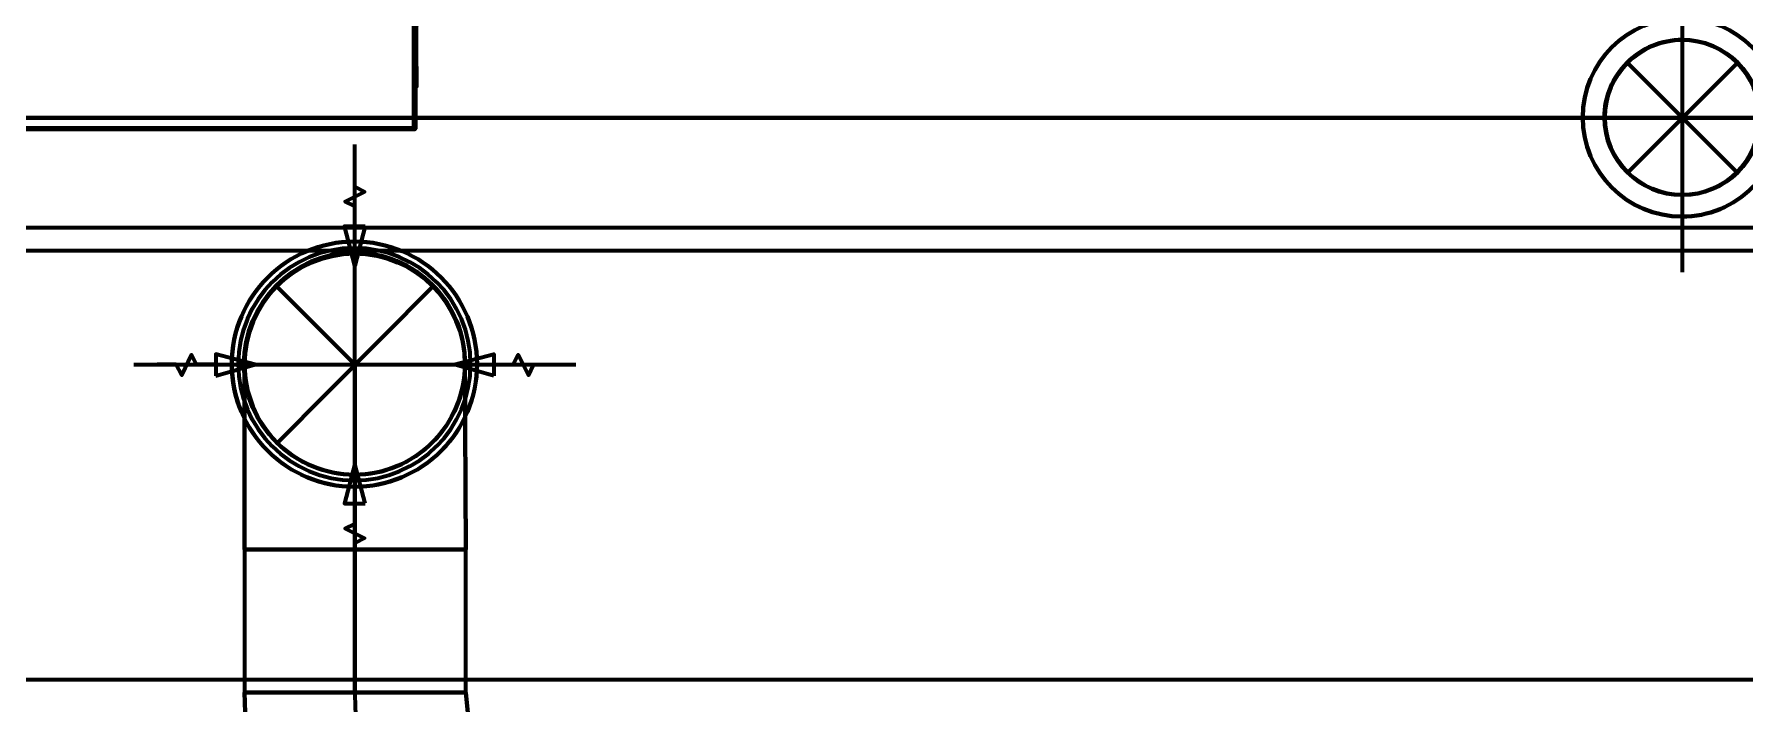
# Model space of a CAD drawing. Extents: x 0 to 1153, y 0 to 816.
# Drawn here: x 542.94 to 565.45, y 533.44 to 542.26 of the extents above; entities that cross this region are included whole.
import ezdxf

# ---------------------------------------------------------------- set-up
doc = ezdxf.new("R2010")
doc.units = 0
doc.header["$MEASUREMENT"] = 0
for name, color, linetype in [('Arch', 7, 'Continuous'), ('EQUIPMENTS', 7, 'Continuous'), ('HVAC', 7, 'Continuous')]:
    doc.layers.add(name, color=color, linetype=linetype)

msp = doc.modelspace()

# ---------------------------------------------------------------- linework, layer by layer
at = {"layer": 'Arch', "color": 11, "linetype": 'Continuous', "lineweight": 211}
msp.add_line((917.988, 533.76), (110.871, 533.76), dxfattribs=at)
for points in [[(547.158, 539.729), (547.158, 539.993), (547.031, 540.057), (547.285, 540.184), (547.158, 540.247), (547.158, 540.512)], [(545.327, 537.909), (545.073, 537.909), (545.01, 538.036), (544.883, 537.771), (544.809, 537.909), (544.555, 537.909)], [(548.989, 537.909), (549.243, 537.909), (549.307, 538.036), (549.444, 537.771), (549.508, 537.909), (549.762, 537.909)], [(547.158, 536.078), (547.158, 535.813), (547.031, 535.75), (547.285, 535.623), (547.158, 535.559), (547.158, 535.294)]]:
    msp.add_lwpolyline(points, dxfattribs=at)
for points in [[(547.296, 539.729), (547.158, 539.21), (547.021, 539.729)], [(545.327, 537.76), (545.846, 537.909), (545.327, 538.046)], [(548.989, 537.76), (548.471, 537.909), (548.989, 538.046)], [(547.296, 536.078), (547.158, 536.596), (547.021, 536.078)]]:
    msp.add_lwpolyline(points, close=True, dxfattribs=at)
at = {"layer": 'EQUIPMENTS', "color": 251, "linetype": 'Continuous', "lineweight": 211}
msp.add_line((547.973, 541.57), (547.963, 541.57), dxfattribs=at)
for points in [[(537.559, 541.009), (547.952, 541.009), (547.952, 542.512), (547.963, 543.465), (547.963, 542.586), (547.963, 542.523), (547.952, 541.009), (537.559, 541.009)], [(537.559, 541.009), (547.963, 541.02), (547.963, 542.565)], [(547.931, 542.512), (547.931, 541.02), (537.57, 541.02)], [(547.931, 541.02), (547.952, 541.009), (547.942, 541.02)]]:
    msp.add_lwpolyline(points, dxfattribs=at)
msp.add_lwpolyline([(547.963, 543.158), (547.973, 543.158), (547.963, 541.57), (547.973, 541.57)], close=True, dxfattribs=at)
at = {"layer": 'HVAC', "color": 6, "linetype": 'Continuous', "lineweight": 211}
for p, q in [((564.631, 539.126), (564.631, 543.2)), ((563.912, 541.877), (565.351, 540.438)), ((565.351, 541.877), (563.912, 540.438)), ((562.599, 541.158), (566.674, 541.158)), ((547.158, 534.998), (547.158, 540.808)), ((548.185, 538.935), (546.132, 536.871)), ((544.248, 537.909), (550.069, 537.909))]:
    msp.add_line(p, q, dxfattribs=at)
for points in [[(486.516, 543.073), (538.417, 543.073), (542.301, 542.904), (542.301, 539.411), (542.301, 542.904), (542.301, 539.411), (572.357, 539.411), (572.357, 542.904), (576.231, 542.745), (576.231, 539.581), (576.231, 542.745), (576.231, 539.581), (660.273, 539.581)], [(486.516, 542.777), (538.417, 542.777), (542.301, 542.618), (572.357, 542.618), (576.231, 542.449), (660.273, 542.449), (660.273, 539.866), (576.231, 539.866), (572.357, 539.708), (542.301, 539.708), (538.417, 539.538), (486.516, 539.538)], [(572.357, 541.158), (572.357, 542.618), (572.357, 541.158), (572.357, 539.708), (572.357, 541.158), (542.301, 541.158), (572.357, 541.158), (576.231, 541.158), (576.231, 539.866), (576.231, 542.449), (576.231, 541.158), (576.231, 542.449), (576.231, 539.866), (576.231, 541.158), (660.273, 541.158), (576.231, 541.158)], [(564.631, 541.158), (564.631, 541.158), (564.631, 541.158)], [(546.132, 538.935), (547.158, 537.909), (547.158, 535.474), (547.158, 533.591), (547.158, 535.474)], [(547.158, 537.909), (547.158, 537.909), (547.158, 537.909)], [(548.619, 535.474), (545.708, 535.474), (548.619, 535.474)], [(547.158, 533.591), (548.619, 533.591), (545.708, 533.591), (547.158, 533.591), (548.619, 533.591), (548.672, 533.061)]]:
    msp.add_lwpolyline(points, dxfattribs=at)
for points in [[(564.626, 542.47, -0.414213), (565.933, 541.163, -0.414219), (564.626, 539.856, -0.414213), (563.319, 541.163, -0.414206), (564.626, 542.47, 0.414206), (563.319, 541.163, 0.414213), (564.626, 539.856, 0.414219), (565.933, 541.163, 0.414213), (564.626, 542.47, -0.414213), (565.933, 541.163, -0.414219), (564.626, 539.856, -0.414213), (563.319, 541.163, -0.414206), (564.626, 542.47, 0.414206), (563.319, 541.163, 0.414213), (564.626, 539.856, 0.414219), (565.933, 541.163, 0.414213)], [(564.626, 540.142, -0.414209), (563.605, 541.163, -0.414216), (564.626, 542.184, -0.414209), (565.647, 541.163, -0.414202), (564.626, 540.142, 0.414202), (565.647, 541.163, 0.414209), (564.626, 542.184, 0.414216), (563.605, 541.163, 0.414209), (564.626, 540.142, 0.414202), (565.647, 541.163, 0.414209), (564.626, 542.184, 0.414216), (563.605, 541.163, 0.414209), (564.626, 540.142, -0.414209), (563.605, 541.163, -0.414216), (564.626, 542.184, -0.414209), (565.647, 541.163, -0.414202), (564.626, 540.142, -0.414209), (563.605, 541.163, -0.414216), (564.626, 542.184, -0.414209), (565.647, 541.163, -0.414202), (564.626, 540.142, 0.414202), (565.647, 541.163, 0.414209), (564.626, 542.184, 0.414216), (563.605, 541.163, 0.414209), (564.626, 540.142, 0.414202), (565.647, 541.163, 0.414209), (564.626, 542.184, 0.414216), (563.605, 541.163, 0.414209), (564.626, 540.142, 0.414202), (565.647, 541.163, 0.414209), (564.626, 542.184, 0.414216), (563.605, 541.163, 0.414209)], [(547.153, 539.528, 0.41421), (545.539, 537.914, 0.414218), (547.153, 536.3, 0.414219), (548.767, 537.914, 0.414211), (547.153, 539.528, 0.41421), (545.539, 537.914, 0.414218), (547.153, 536.3, 0.414219), (548.767, 537.914, 0.414211)], [(547.153, 539.443, 0.414201), (545.624, 537.914, 0.4142), (547.153, 536.384, 0.414206), (548.682, 537.914, 0.414207)]]:
    msp.add_lwpolyline(points, format="xyb", close=True, dxfattribs=at)
for points in [[(548.608, 537.914, -0.414226), (547.153, 536.459, -0.414226), (545.708, 537.909, -0.414205), (547.153, 539.369, -0.414205), (548.608, 537.914, -0.414226), (547.153, 536.459, -0.414226), (545.708, 537.909, -0.414205), (547.153, 539.369, -0.414205), (548.608, 537.914), (548.619, 535.474), (548.608, 537.914, -0.414226), (547.153, 536.459, -0.414226), (545.708, 537.909, -0.414205), (547.153, 539.369, -0.414205), (548.608, 537.914, -0.41422), (547.153, 536.459, -0.414208), (545.708, 537.909, -0.41421), (547.153, 539.39, -0.414221), (548.608, 537.914, -0.41422), (547.153, 536.459, -0.414208), (545.708, 537.909, -0.41421), (547.153, 539.39, -0.414221), (548.608, 537.914, 0.414205), (547.153, 539.369, 0.414205), (545.708, 537.909, 0.414226), (547.153, 536.459, 0.414226), (548.608, 537.914), (548.619, 535.474), (545.708, 535.474), (545.708, 533.591), (548.619, 533.591), (548.619, 535.474), (545.708, 535.474), (545.708, 537.909), (545.708, 535.474), (548.619, 535.474), (545.708, 535.474), (548.619, 535.474), (545.708, 535.474), (545.708, 537.909)], [(548.672, 533.061), (548.619, 533.591), (545.708, 533.591, 0.41578), (551.042, 528.246, -0.41578), (545.708, 533.591, 0.41578), (551.042, 528.246)], [(548.672, 533.061), (548.619, 533.591), (545.708, 533.591), (547.158, 533.591), (548.619, 533.591), (545.708, 533.591), (547.158, 533.591, 0.414213), (551.042, 529.706)]]:
    msp.add_lwpolyline(points, format="xyb", dxfattribs=at)
for centre, radius in [((564.636, 541.162), 1.022), ((547.153, 537.914), 1.614), ((547.153, 537.914), 1.455)]:
    msp.add_circle(centre, radius, dxfattribs=at)
for p in [(564.631, 541.158), (547.158, 537.909)]:
    msp.add_point(p, dxfattribs=at)

doc.saveas('drawing.dxf')
